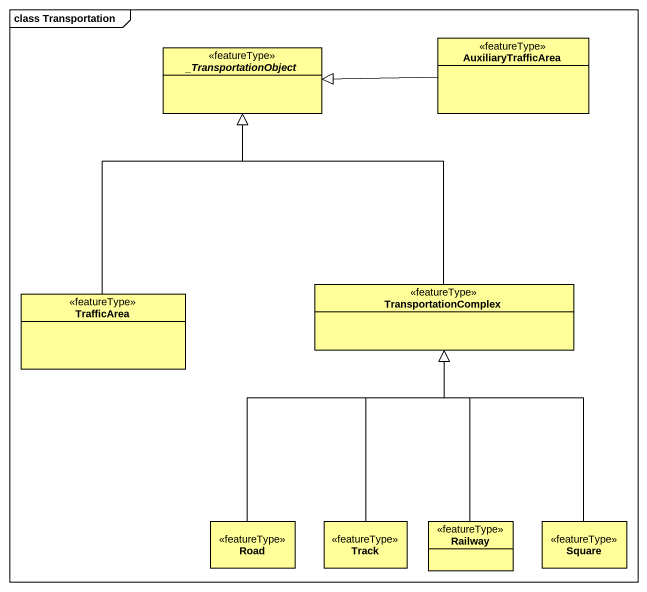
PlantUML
@startuml
mainframe class Transportation
hide circle
hide empty members
abstract class "_TransportationObject" as TransportationObject <<featureType>> #FFFE99
class AuxiliaryTrafficArea <<featureType>> #FFFE99
class TransportationComplex <<featureType>> #FFFE99
class TrafficArea <<featureType>> #FFFE99
class Road <<featureType>> #FFFE99
class Track <<featureType>> #FFFE99
class Railway <<featureType>> #FFFE99
class Square <<featureType>> #FFFE99
AuxiliaryTrafficArea -left-|> TransportationObject
TransportationComplex -up-|> TransportationObject
TrafficArea -up-|> TransportationObject
Road -up-|> TransportationComplex
Track -up-|> TransportationComplex
Railway -up-|> TransportationComplex
Square -up-|> TransportationComplex
@enduml
